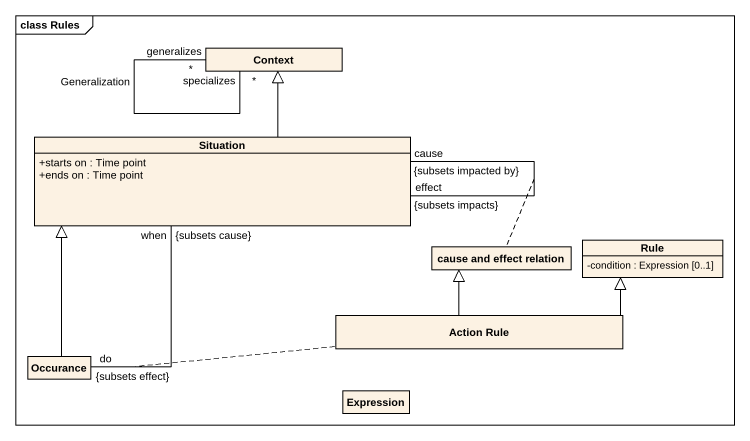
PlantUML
@startuml
mainframe class Rules
hide circle
hide empty members
skinparam classAttributeIconSize 0
class Context
class Situation {
  +starts on : Time point
  +ends on : Time point
}
class "cause and effect relation" as cause_and_effect_relation
class Rule {
  -condition : Expression [0..1]
}
class Occurance
class "Action Rule" as Action_Rule
class Expression
Context "specializes\n*" -- "generalizes\n*" Context : Generalization
Situation -up-|> Context
Situation "effect\n{subsets impacts}" -- "cause\n{subsets impacted by}" Situation
(Situation, Situation) .. cause_and_effect_relation
Occurance -up-|> Situation
Occurance "do\n{subsets effect}" -up- "when\n{subsets cause}" Situation
(Occurance, Situation) .. Action_Rule
Action_Rule -up-|> cause_and_effect_relation
Action_Rule -right-|> Rule
@enduml
